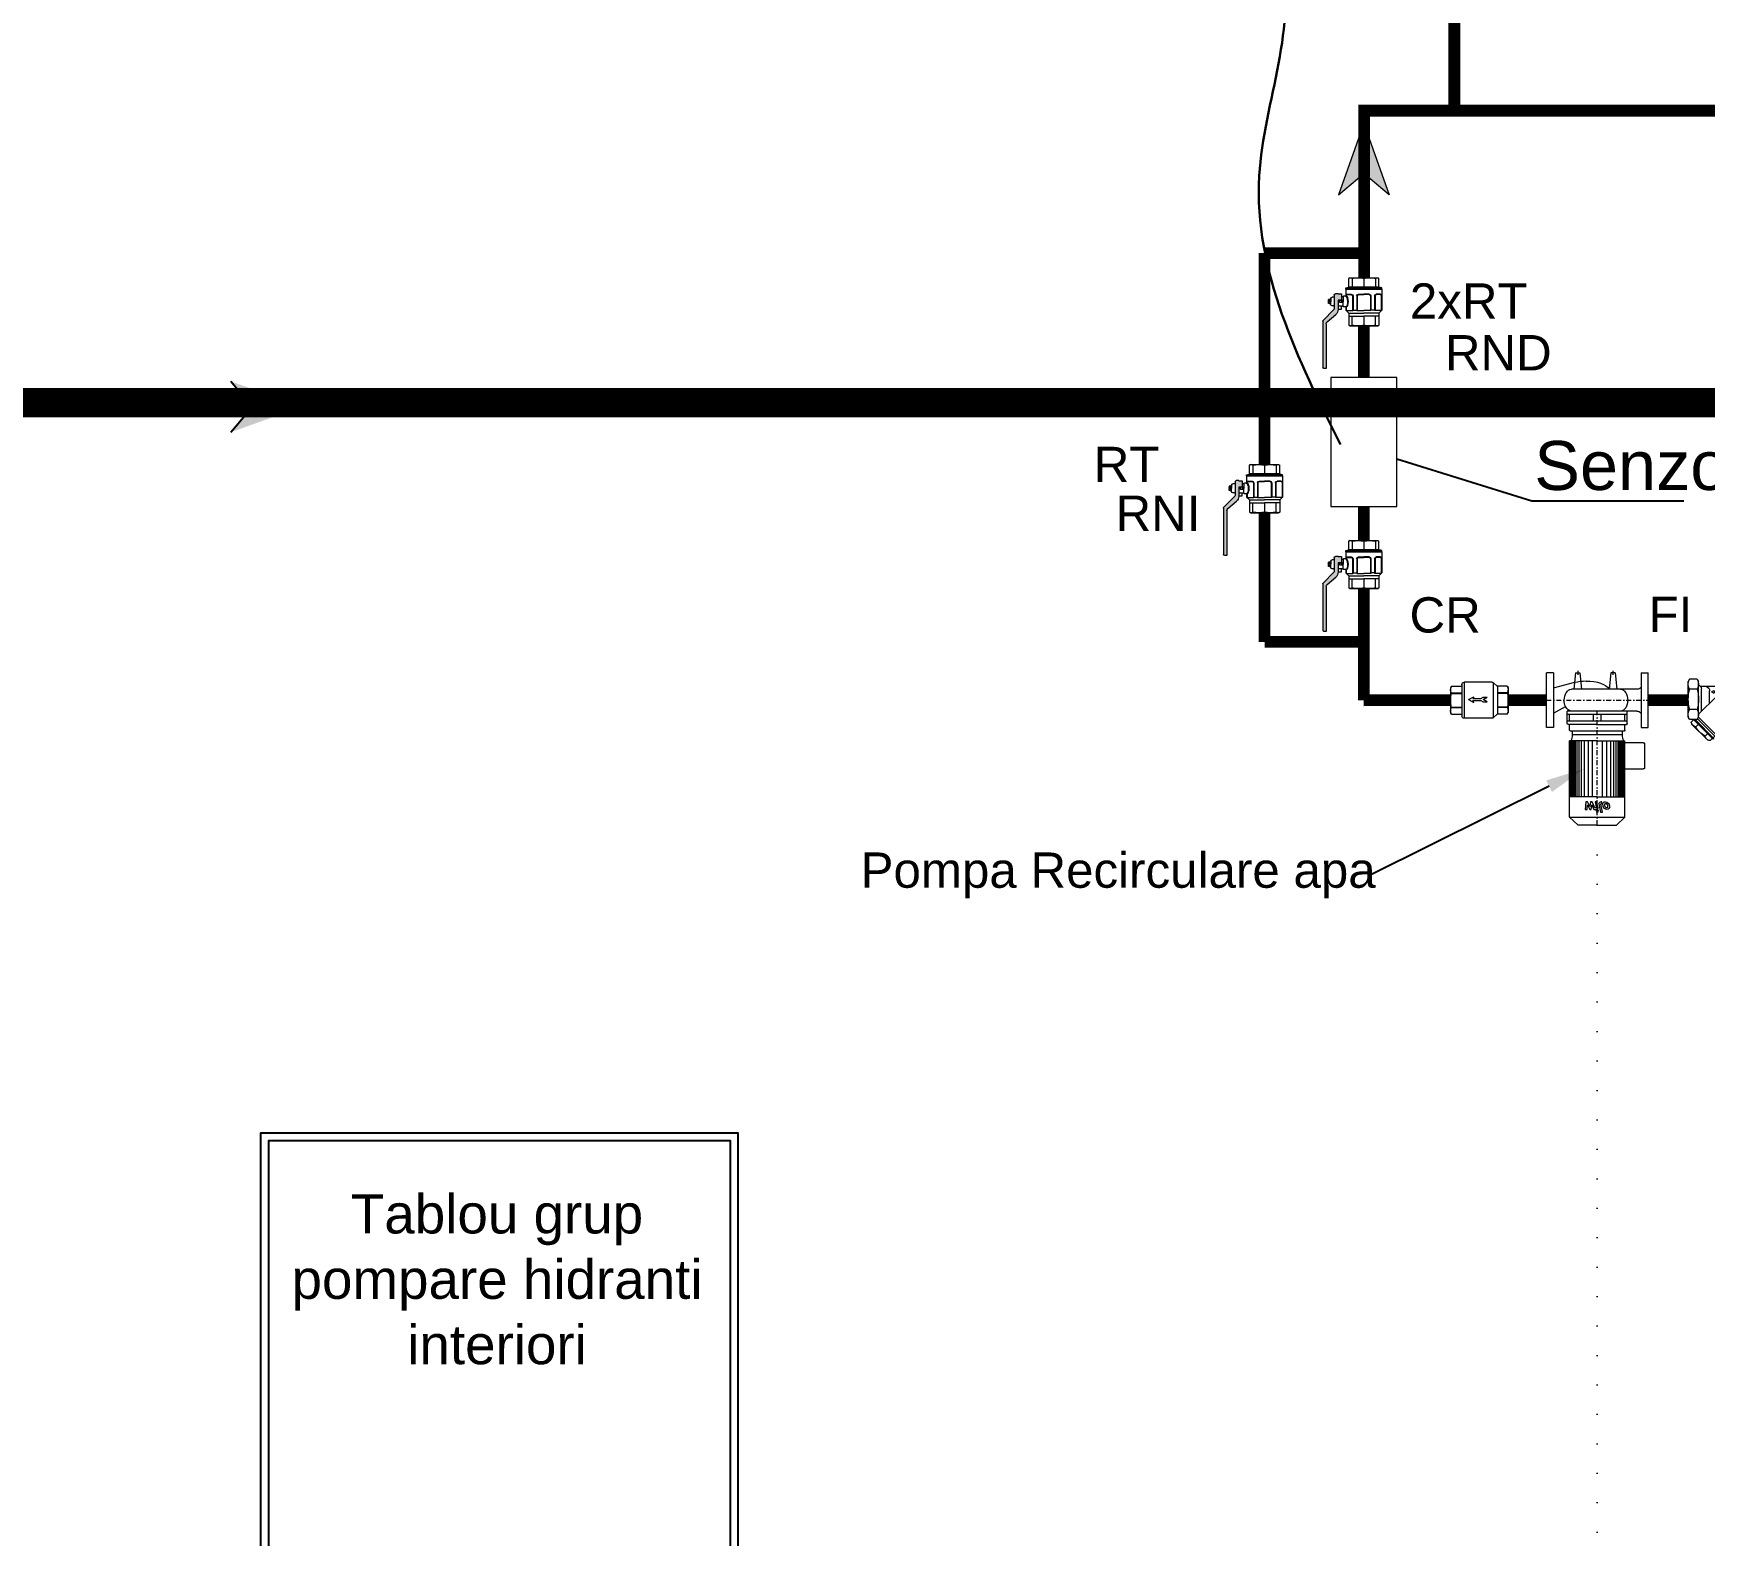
# Model space of a CAD drawing. Extents: x -6531732 to 89637, y -8915 to 32458.
# Drawn here: x 15083 to 19345, y 19928 to 23759 of the extents above; entities that cross this region are included whole.
import ezdxf
from ezdxf import colors
from ezdxf.entities.mleader import LeaderData, LeaderLine
from ezdxf.math import Vec2, Vec3

# ---------------------------------------------------------------- set-up
doc = ezdxf.new("R2010")
doc.units = 0
for name, pattern in [('ACAD_ISO07W100', [3, 0, -3]), ('DASHDOT', [25.4, 12.7, -6.35, 0, -6.35]), ('DASHED', [0.75, 0.5, -0.25])]:
    doc.linetypes.add(name, pattern=pattern)
for name, color, linetype, lineweight in [('CP_AXIS', 251, 'DASHDOT', 5), ('CP_DETAL', 251, 'Continuous', 5), ('MC-SAN-ECHIPAMENTE', 7, 'Continuous', 0), ('S_TEXT', 7, 'Continuous', 15), ('SAN-MC-Circuit_Informatii', 83, 'ACAD_ISO07W100', 25), ('SAN-MC-COLD WATER', 5, 'Continuous', 30), ('SAN-MC-HIDRANT', 1, 'HE_LINE', 25), ('SAN-MC-RECIRCULARE BAZIN', 21, 'GW_LINE', 30), ('SAN-MC-VALVE', 7, 'Continuous', 5)]:
    doc.layers.add(name, color=color, linetype=linetype, lineweight=lineweight)
doc.layers.add('MC-SAN-VANE', color=7, linetype='Continuous')
doc.layers.add('SAN-MC-TEXT', color=7, linetype='Continuous')
doc.styles.get("Standard").update_dxf_attribs({"font": 'arial.ttf'})
doc.linetypes.add('GW_LINE', pattern='A,50,15,["GW",Standard,S=0.1,R=0,X=2.5,Y=-6],-30', length=95)
doc.linetypes.add('HE_LINE', pattern='A,300,-250,["HE",Standard,S=0.5,R=0,X=-100.5,Y=-30.5],-100', length=650)
doc.dimstyles.get("Standard").update_dxf_attribs({"dimtxt": 0.18, "dimasz": 0.18, "dimexe": 0.18, "dimexo": 0.0625, "dimgap": 0.09, "dimtad": 0, "dimtih": 1, "dimtoh": 1, "dimdec": 4, "dimzin": 0, "dimdsep": 46, "dimtxsty": 'Standard', "dimcen": 0.09, "dimadec": 0, "dimazin": 0, "dimtfac": 1, "dimtdec": 4, "dimtofl": 0, "dimtmove": 0, "dimatfit": 3, "dimfxl": 1, "dimtolj": 1, "dimtzin": 0, "dimarcsym": 0})

# ---------------------------------------------------------------- blocks, each defined once
blk = doc.blocks.new('A$C463663e7')
for p, q in [((-178.8, 319), (-200.6, 298.3)), ((-130, 319), (-178.8, 319)), ((-130, 319), (-81.2, 319)), ((-81.2, 319), (-59.4, 298.3)), ((-200.6, 298.3), (-200.6, 103.3)), ((-200.6, 298.3), (-130, 298.3)), ((-130, 298.3), (-59.4, 298.3)), ((-59.4, 298.3), (-59.4, 103.3)), ((-130, 246.2), (-200.6, 246.2)), ((-130, 246.2), (-59.4, 246.2)), ((-59.4, 175), (-13.1, 175)), ((-9, 173.3), (-9, 110.1)), ((-130, 103.3), (-200.6, 103.3)), ((-200.6, 103.3), (-197.8, 103.3)), ((-65.7, 88.5), (-194.3, 88.5)), ((-194.3, 78.6), (-194.3, 88.5)), ((-130, 103.3), (-59.4, 103.3)), ((-65.7, 88.5), (-65.7, 78.6)), ((-13.1, 108.4), (-59.4, 108.4)), ((-260, 70), (-260, -70)), ((-242, 70), (-260, 70)), ((-242, -70), (-242, 70)), ((-206.5, 59.5), (-206.5, 28)), ((-53.5, 53.2), (-206.5, 53.2)), ((-130, 61.6), (-204.3, 61.6)), ((-200.6, 76.5), (-200.6, 61.6)), ((-200.6, 53.2), (-200.6, 36.4)), ((-61.6, 78.6), (-198.4, 78.6)), ((-139.9, 53.2), (-139.9, 36.4)), ((-130, 61.6), (-55.7, 61.6)), ((-120.1, 53.2), (-120.1, 36.4)), ((-59.4, 76.5), (-59.4, 61.6)), ((-59.4, 53.2), (-59.4, 36.4)), ((-53.5, 59.5), (-53.5, 28)), ((-18, -70), (-18, 70)), ((-18, 70), (0, 70)), ((0, 70), (0, -70)), ((-242, 33.3), (-210.9, 16.2)), ((-53.5, 36.4), (-206.5, 36.4)), ((-53.5, 28), (-206.5, 28)), ((-29, 28), (-196.1, 28)), ((-242, -31.8), (-187.4, -45.6)), ((-29, -28), (-196.1, -28)), ((-185.7, -70), (-190, -28)), ((-174.3, -70), (-170, -28)), ((-95.7, -70), (-100, -28)), ((-84.3, -70), (-80, -28)), ((-242, -70), (-260, -70)), ((-185.7, -70), (-174.3, -70)), ((-84.3, -70), (-95.7, -70)), ((-18, -70), (0, -70))]:
    blk.add_line(p, q)
for centre, major_axis, ratio, start_param, end_param in [((-13.1, 173.3), (-4.09, 0), 0.418066, -3.141593, -1.570796), ((-216.6, 91.5), (22.5, 0), 0.950008, -0.136797, 0.588332), ((-43.4, 91.5), (22.5, 0), 0.950008, 2.553261, 3.278389), ((-13.1, 110.1), (-4.09, 0), 0.418066, 1.570796, 3.141593), ((-204.3, 59.5), (2.21, 0), 0.950008, 1.570796, 3.141593), ((-198.4, 76.5), (2.21, 0), 0.950008, 1.570796, 3.141593), ((-61.6, 76.5), (-2.21, 0), 0.950008, 3.141593, 4.712389), ((-55.7, 59.5), (-2.21, 0), 0.950008, 3.141593, 4.712389), ((-194.9, 0), (0, 28), 0.698727, 0.955714, 1.570796), ((-194.9, 0), (0, 28), 0.698727, 1.570796, 3.083819), ((-194.9, 0), (0, 28), 0.698727, 0.057774, 0.955714), ((-71.8, 0), (0, 28), 0.698727, 4.712389, 6.225411), ((-71.8, 0), (0, 28), 0.698727, 3.199367, 4.712389), ((-29, 35.3), (-11, 0), 0.668912, 1.570796, 3.141593), ((-158.5, -18.5), (-62.8, 0), 0.484716, 1.570796, 2.826003), ((-29, -33.3), (-11, 0), 0.484716, -3.141593, -1.570796), ((-159.1, -19.9), (-60.1, 0), 0.484716, 1.08023, 1.582429)]:
    blk.add_ellipse(centre, major_axis=major_axis, ratio=ratio, start_param=start_param, end_param=end_param)
at = {"layer": 'CP_AXIS'}
for p, q in [((-130, 319), (-130, 28)), ((-260, 0), (0, 0)), ((-180, -75), (-180, -65)), ((-90, -75), (-90, -65))]:
    blk.add_line(p, q, dxfattribs=at)
at = {"layer": 'CP_DETAL'}
for p, q in [((-161.1, 278.3), (-156.2, 278.3)), ((-159.1, 259.3), (-161.1, 278.3)), ((-155, 259.3), (-159.1, 259.3)), ((-156.2, 278.3), (-155.4, 266.5)), ((-155.4, 266.5), (-149.3, 278.3)), ((-148.7, 271.2), (-155, 259.3)), ((-149.3, 278.3), (-145.6, 278.3)), ((-147, 259.3), (-148.7, 271.2)), ((-142.9, 259.3), (-147, 259.3)), ((-145.6, 278.3), (-144, 266.5)), ((-144, 266.5), (-139.2, 278.3)), ((-136, 274.3), (-142.9, 259.3)), ((-139.2, 278.3), (-132.8, 278.3)), ((-134.9, 274.3), (-136, 274.3)), ((-135.8, 259.3), (-133.3, 272.3)), ((-131, 259.3), (-135.8, 259.3)), ((-128.4, 273), (-131, 259.3)), ((-125.7, 264.6), (-121.7, 285.3)), ((-121.7, 285.3), (-117, 285.3)), ((-118.5, 259.3), (-121.3, 259.3)), ((-117, 285.3), (-120.9, 265.3)), ((-119.2, 263.3), (-117.7, 263.3)), ((-117.7, 263.3), (-118.5, 259.3)), ((-198.8, 103.3), (-198.8, 246.2)), ((-197.3, 103.3), (-197.3, 246.2)), ((-195, 103.3), (-195, 246.2)), ((-192.6, 103.3), (-192.6, 246.2)), ((-189.2, 103.3), (-189.2, 246.2)), ((-186.1, 103.3), (-186.1, 246.2)), ((-182.2, 103.3), (-182.2, 246.2)), ((-177.2, 103.3), (-177.2, 246.2)), ((-171.2, 103.3), (-171.2, 246.2)), ((-163.4, 103.3), (-163.4, 246.2)), ((-153.7, 103.3), (-153.7, 246.1)), ((-142.8, 103.3), (-142.8, 246.2)), ((-117.2, 103.3), (-117.2, 246.2)), ((-106.3, 103.3), (-106.3, 246.1)), ((-96.6, 103.3), (-96.6, 246.2)), ((-88.8, 103.3), (-88.8, 246.2)), ((-82.8, 103.3), (-82.8, 246.2)), ((-77.8, 103.3), (-77.8, 246.2)), ((-77.8, 103.3), (-77.8, 246.2)), ((-73.9, 103.3), (-73.9, 246.2)), ((-73.9, 103.3), (-73.9, 246.2)), ((-70.8, 103.3), (-70.8, 246.2)), ((-70.8, 103.3), (-70.8, 246.2)), ((-67.4, 103.3), (-67.4, 246.2)), ((-67.4, 179.3), (-67.4, 246.2)), ((-65, 103.3), (-65, 246.2)), ((-62.7, 103.3), (-62.7, 246.2)), ((-61.2, 103.3), (-61.2, 246.2))]:
    blk.add_line(p, q, dxfattribs=at)
blk.add_circle((-129.7, 282.8), 2.82, dxfattribs=at)
for centre, radius, start, end in [((-134.9, 272.6), 1.69, 349.1282, 90.0361), ((-132.8, 273.8), 4.51, 349.1463, 90.1097), ((-121.3, 263.8), 4.51, 169.0042, 270), ((-119.2, 265), 1.69, 169.0041, 270), ((-110, 264.9), 5.91, 173.443, 216.7902), ((-93.3, 264.2), 22.6, 168.3333, 176.5259), ((-98.9, 266.2), 16.7, 153.1115, 171.0742), ((-109.7, 265.4), 6.38, 219.1176, 274.2411), ((-106.1, 269.4), 8.87, 130.4936, 150.8647), ((-105.6, 269.1), 9.44, 89.3287, 131.1984), ((-94.6, 265.4), 16.4, 167.8511, 176.8316), ((-108.1, 265.9), 2.97, 173.0647, 215.6723), ((-85.3, 264), 25.8, 165.0104, 169.1866), ((-108.6, 265.7), 2.4, 220.254, 274.7357), ((-105.2, 269.6), 5.11, 132.3225, 168.5446), ((-109.2, 268.8), 9.69, 269.6738, 310.639), ((-106.4, 270.8), 3.49, 88.6944, 130.5967), ((-109.1, 271.7), 8.39, 274.1845, 282.2301), ((-108.3, 266.8), 3.5, 287.2372, 310.2783), ((-106.2, 271.1), 3.19, 69.364, 91.2833), ((-108.9, 267.4), 4.29, 311.1381, 334.8162), ((-105.1, 272), 6.55, 39.8625, 93.7877), ((-105.9, 272.1), 2.1, 38.8919, 68.6227), ((-118.1, 271.3), 14.3, 336.5302, 350.0633), ((-106.6, 271.7), 2.84, 358.4755, 35.933), ((-121.8, 272.2), 18.1, 349.3761, 358.4794), ((-109.1, 268.5), 9.43, 311.0023, 344.0583), ((-104.6, 272.7), 5.76, 357.2175, 36.9176), ((-126.8, 274.1), 28, 343.0634, 349.1605), ((-118, 272.9), 19.1, 347.7846, 358.7587)]:
    blk.add_arc(centre, radius, start, end, dxfattribs=at)
blk = doc.blocks.new('VANE')
at = {"layer": 'MC-SAN-VANE', "lineweight": 5}
h = blk.add_hatch(color=1, dxfattribs=at)
h.dxf.hatch_style = 1
h.paths.add_polyline_path([(104801.9, 148969.5), (104817.2, 148969.8), (104818.4, 148969.5), (104819.1, 148969.1), (104819.8, 148968.4), (104820, 148968.1), (104820.3, 148967.3), (104820.4, 148966.5), (104820.4, 148931.9), (104820.7, 148930.7), (104821.4, 148929.6), (104848.9, 148902.1), (104849.6, 148901.1), (104849.8, 148899.8), (104849.8, 148782.2), (104848.9, 148779.9), (104846.6, 148778.9), (104841.1, 148778.9), (104841.1, 148893.6), (104840.9, 148895.1), (104840.5, 148896.3), (104839.8, 148897.6), (104838.8, 148898.6), (104816.5, 148917.3), (104813.9, 148920), (104813, 148921.3), (104812.2, 148922.9), (104811.3, 148925.3), (104810.8, 148927.8), (104810.6, 148929.8), (104810.6, 148953.4), (104801.9, 148953.4)])
at = {"layer": 'MC-SAN-VANE', "linetype": 'Continuous', "lineweight": 5}
for p, q in [((104709.1, 149010.6), (104706.4, 149009)), ((104706.4, 148987.7), (104706.4, 149009)), ((104715.4, 149009), (104715.4, 148986.9)), ((104745, 149009), (104745, 148986.9)), ((104774.6, 149009), (104774.6, 148986.9)), ((104780.9, 149010.6), (104783.6, 149009)), ((104783.6, 148987.7), (104783.6, 149009)), ((104699.3, 148985), (104705.6, 148986.7)), ((104699.3, 148985), (104745, 148985)), ((104699.3, 148981.7), (104699.3, 148985)), ((104745, 148981.7), (104699.3, 148981.7)), ((104699.3, 148981.7), (104699.3, 148927.8)), ((104699.3, 148981.7), (104701.7, 148981.7)), ((104699.3, 148981.7), (104700, 148981.7)), ((104700.1, 148981.7), (104701.1, 148981.7)), ((104700.4, 148965.4), (104700.4, 148926.8)), ((104701.1, 148981.7), (104745, 148981.7)), ((104702.5, 148968.7), (104713.1, 148968.7)), ((104702.5, 148967.6), (104713.1, 148967.6)), ((104706.4, 148986.9), (104783.6, 148986.9)), ((104716.4, 148964.3), (104716.4, 148926.8)), ((104717.5, 148964.3), (104717.5, 148926.8)), ((104726.8, 148964.3), (104726.8, 148926.8)), ((104727.9, 148964.3), (104727.9, 148926.8)), ((104731.1, 148968.7), (104745, 148968.7)), ((104731.1, 148967.6), (104745, 148967.6)), ((104790.7, 148985), (104745, 148985)), ((104790.7, 148981.7), (104745, 148981.7)), ((104789, 148981.7), (104745, 148981.7)), ((104758.9, 148968.7), (104745, 148968.7)), ((104758.9, 148967.6), (104745, 148967.6)), ((104762.2, 148964.3), (104762.2, 148926.8)), ((104763.2, 148964.3), (104763.2, 148926.8)), ((104772.5, 148964.3), (104772.5, 148926.8)), ((104773.6, 148964.3), (104773.6, 148926.8)), ((104787.5, 148968.7), (104776.9, 148968.7)), ((104787.5, 148967.6), (104776.9, 148967.6)), ((104790.7, 148985), (104784.4, 148986.7)), ((104787.5, 148981.7), (104790.7, 148981.7)), ((104789.9, 148981.7), (104789, 148981.7)), ((104789.6, 148965.4), (104789.6, 148964.9)), ((104790.7, 148981.7), (104790, 148981.7)), ((104790.7, 148981.7), (104790.7, 148985)), ((104790.7, 148981.7), (104790.7, 148964.9)), ((104790.7, 148963.8), (104796.5, 148963.8)), ((104797.6, 148962.7), (104797.6, 148950.2)), ((104797.6, 148962.1), (104801.9, 148962.1)), ((104801.9, 148969.5), (104801.9, 148953.4)), ((104810.6, 148969.5), (104801.9, 148969.5)), ((104810.6, 148969.8), (104817.2, 148969.8)), ((104810.6, 148969.5), (104810.6, 148969.8)), ((104820.4, 148966.5), (104820.4, 148950.2)), ((104822.1, 148961.6), (104825.9, 148961.6)), ((104699.3, 148927.8), (104706.4, 148920.8)), ((104700.4, 148926.8), (104717.5, 148926.8)), ((104706.4, 148920.8), (104706.4, 148889.7)), ((104706.4, 148920.8), (104745, 148920.8)), ((104717.5, 148927.8), (104726.8, 148927.8)), ((104726.8, 148926.8), (104745, 148926.8)), ((104763.2, 148926.8), (104745, 148926.8)), ((104783.6, 148920.8), (104745, 148920.8)), ((104772.5, 148927.8), (104763.2, 148927.8)), ((104789.6, 148926.8), (104772.5, 148926.8)), ((104790.7, 148927.8), (104783.6, 148920.8)), ((104783.6, 148920.8), (104783.6, 148889.7)), ((104789.6, 148935.5), (104789.6, 148926.8)), ((104790.7, 148936.6), (104796.5, 148936.6)), ((104790.7, 148935.5), (104790.7, 148927.8)), ((104797.6, 148937.6), (104797.6, 148950.2)), ((104797.6, 148938.2), (104810.6, 148938.2)), ((104798.4, 148952.9), (104805.5, 148952.9)), ((104798.4, 148952.9), (104798.4, 148947.4)), ((104798.4, 148947.4), (104805.5, 148947.4)), ((104801.8, 148952.3), (104801.8, 148948)), ((104801.9, 148953.4), (104810.6, 148953.4)), ((104801.9, 148930.8), (104801.9, 148938.2)), ((104810.6, 148930.8), (104801.9, 148930.8)), ((104806.1, 148948), (104806.1, 148952.3)), ((104810.6, 148953.4), (104810.6, 148929.8)), ((104838.8, 148898.6), (104816.5, 148917.3)), ((104820.4, 148950.2), (104820.4, 148931.9)), ((104821.4, 148929.6), (104848.9, 148902.1)), ((104822.1, 148938.7), (104825.9, 148938.7)), ((104829.2, 148958.3), (104829.2, 148950.2)), ((104829.2, 148957.1), (104829.4, 148957.3)), ((104829.2, 148956.3), (104829.4, 148957.1)), ((104829.2, 148957.1), (104829.4, 148957.1)), ((104829.2, 148957.1), (104829.4, 148957.1)), ((104829.4, 148957.1), (104829.2, 148957.1)), ((104829.2, 148954.7), (104829.4, 148956.3)), ((104829.4, 148956.3), (104829.2, 148956.3)), ((104829.2, 148952.6), (104829.4, 148954.7)), ((104829.4, 148954.7), (104829.2, 148954.7)), ((104829.2, 148950.2), (104829.4, 148952.6)), ((104829.4, 148952.6), (104829.2, 148952.6)), ((104829.4, 148950.2), (104829.2, 148950.2)), ((104829.2, 148942), (104829.2, 148950.2)), ((104829.2, 148947.7), (104829.4, 148950.2)), ((104829.2, 148945.6), (104829.4, 148947.7)), ((104829.4, 148947.7), (104829.2, 148947.7)), ((104829.2, 148944), (104829.4, 148945.6)), ((104829.4, 148945.6), (104829.2, 148945.6)), ((104829.2, 148943.3), (104829.4, 148944)), ((104829.4, 148944), (104829.2, 148944)), ((104829.2, 148943.1), (104829.4, 148943.3)), ((104829.4, 148943.3), (104829.2, 148943.3)), ((104829.2, 148943.1), (104830.9, 148943.1)), ((104829.4, 148957.3), (104830.9, 148957.3)), ((104830.9, 148957.3), (104830.9, 148950.2)), ((104831.3, 148955.6), (104830.9, 148957.3)), ((104830.9, 148950.2), (104834.7, 148950.2)), ((104830.9, 148943.1), (104830.9, 148950.2)), ((104831.3, 148944.7), (104830.9, 148943.1)), ((104831.3, 148955.6), (104835.1, 148955.6)), ((104831.3, 148944.7), (104835.1, 148944.7)), ((104835.1, 148955.6), (104835.1, 148950.2)), ((104835.1, 148944.7), (104835.1, 148950.2)), ((104706.4, 148913.1), (104745, 148913.1)), ((104709.1, 148888.1), (104706.4, 148889.7)), ((104780.9, 148888.1), (104709.1, 148888.1)), ((104715.4, 148889.7), (104715.4, 148913.1)), ((104745, 148913.1), (104745, 148889.7)), ((104783.6, 148913.1), (104745, 148913.1)), ((104774.6, 148889.7), (104774.6, 148913.1)), ((104780.9, 148888.1), (104783.6, 148889.7)), ((104841.1, 148893.6), (104841.1, 148778.9)), ((104849.8, 148899.8), (104849.8, 148782.2)), ((104841.1, 148779.3), (104841.4, 148778.9)), ((104841.1, 148778.9), (104846.6, 148778.9))]:
    blk.add_line(p, q, dxfattribs=at)
at = {"layer": 'MC-SAN-VANE', "lineweight": 5}
blk.add_line((104780.9, 149010.6), (104709.1, 149010.6), dxfattribs=at)
at = {"layer": 'MC-SAN-VANE', "linetype": 'Continuous', "lineweight": 5}
for centre, radius, start, end in [((104710.9, 149003.3), 7.33, 51.7703, 128.2297), ((104730.2, 148940.2), 70.4, 77.8706, 102.1294), ((104759.8, 148940.2), 70.4, 77.8706, 102.1294), ((104779.1, 149003.3), 7.33, 51.7703, 128.2297), ((104702.5, 148966.5), 2.18, 90, 180), ((104702.5, 148965.4), 2.18, 90, 180), ((104705.3, 148987.7), 1.09, 285.0002, 0), ((104713.1, 148964.3), 4.35, 0, 90), ((104713.1, 148964.3), 3.27, 0, 90), ((104731.1, 148964.3), 4.35, 90, 180), ((104731.1, 148964.3), 3.27, 90, 180), ((104758.9, 148964.3), 4.35, 0, 90), ((104758.9, 148964.3), 3.27, 0, 90), ((104776.9, 148964.3), 4.35, 90, 180), ((104776.9, 148964.3), 3.27, 90, 180), ((104784.7, 148987.7), 1.09, 180, 254.9998), ((104787.5, 148966.5), 2.18, 0, 90), ((104787.5, 148965.4), 2.18, 0, 90), ((104790.7, 148964.9), 1.09, 180, 270), ((104791.8, 148964.9), 1.09, 180, 270), ((104796.5, 148962.7), 1.09, 0, 90), ((104817.2, 148966.5), 3.27, 0, 90), ((104822.1, 148963.2), 1.63, 180, 270), ((104825.9, 148958.3), 3.27, 0, 90), ((104790.7, 148935.5), 1.09, 90, 180), ((104791.8, 148935.5), 1.09, 90, 180), ((104796.5, 148937.6), 1.09, 270, 0), ((104802.3, 148952.3), 0.544, 90, 180), ((104802.3, 148948), 0.544, 180, 270), ((104805.5, 148952.3), 0.544, 0, 90), ((104805.5, 148948), 0.544, 270, 0), ((104827, 148929.8), 16.3, 180, 230), ((104822.1, 148937.1), 1.63, 90, 180), ((104823.7, 148931.9), 3.27, 180, 224.9996), ((104825.9, 148942), 3.27, 270, 0), ((104819.3, 148953.7), 12.2, 343.0712, 16.9288), ((104819.3, 148946.6), 12.1, 342.983, 17.017), ((104825.2, 148952.9), 9.92, 344.0201, 15.9799), ((104825.2, 148947.4), 9.92, 344.0201, 15.9799), ((104710.9, 148895.3), 7.19, 230.9211, 309.0789), ((104730.2, 148956.9), 68.8, 257.5816, 282.4184), ((104759.8, 148956.9), 68.8, 257.5816, 282.4184), ((104779.1, 148895.3), 7.19, 230.9211, 309.0789), ((104834.6, 148893.6), 6.53, 0, 50.0001), ((104846.6, 148899.8), 3.27, 0, 44.9999), ((104846.6, 148782.2), 3.27, 270, 0)]:
    blk.add_arc(centre, radius, start, end, dxfattribs=at)
for centre, major_axis, ratio in [((104790, 148950.2), (0, -13.9), 0.355391), ((104791.3, 148950.2), (-0.5, -13.6), 0.343041)]:
    blk.add_ellipse(centre, major_axis=major_axis, ratio=ratio, start_param=3.141593, end_param=6.283185, dxfattribs=at)
blk = doc.blocks.new('VANE CLAPETA')
at = {"layer": 'MC-SAN-VANE', "linetype": 'Continuous', "lineweight": 5}
for p, q in [((104379.2, 148638.9), (104376.7, 148634.7)), ((104376.7, 148634.7), (104376.7, 148572)), ((104376.7, 148576.9), (104376.7, 148629.8)), ((104379.2, 148638.9), (104404.9, 148638.9)), ((104379.2, 148638.9), (104404.9, 148638.9)), ((104379.2, 148622.2), (104404.9, 148622.2)), ((104379.2, 148620.6), (104404.9, 148620.6)), ((104404.3, 148638.9), (104404.3, 148567.8)), ((104404.9, 148638.9), (104413.9, 148647.7)), ((104415.5, 148647.8), (104415.5, 148559.7)), ((104417.8, 148649.2), (104489.4, 148649.2)), ((104418, 148649.2), (104487.2, 148649.2)), ((104489.4, 148649.2), (104489.4, 148557.4)), ((104495.1, 148643.6), (104495.1, 148563.1)), ((104521.5, 148638.9), (104495.1, 148638.9)), ((104521.5, 148638.9), (104495.1, 148638.9)), ((104521.5, 148622.2), (104495.1, 148622.2)), ((104521.5, 148620.6), (104495.1, 148620.6)), ((104521.5, 148638.9), (104523.9, 148634.7)), ((104523.9, 148634.7), (104523.9, 148572)), ((104523.9, 148634.7), (104523.9, 148572)), ((104379.2, 148586), (104404.9, 148586)), ((104379.2, 148584.5), (104404.9, 148584.5)), ((104521.5, 148586), (104495.1, 148586)), ((104521.5, 148584.5), (104495.1, 148584.5)), ((104379.2, 148567.7), (104376.7, 148572)), ((104379.2, 148567.7), (104404.9, 148567.7)), ((104379.2, 148567.7), (104404.9, 148567.7)), ((104404.9, 148567.7), (104413.9, 148559)), ((104417.8, 148557.4), (104489.4, 148557.4)), ((104418, 148557.4), (104487.2, 148557.4)), ((104521.5, 148567.7), (104495.1, 148567.7)), ((104521.5, 148567.7), (104495.1, 148567.7)), ((104521.5, 148567.7), (104523.9, 148572))]:
    blk.add_line(p, q, dxfattribs=at)
at = {"layer": 'MC-SAN-VANE', "lineweight": 5}
for p, q in [((104440.7, 148605.1), (104430.6, 148610.9)), ((104441, 148610.9), (104430.6, 148610.9)), ((104430.6, 148599.3), (104440.7, 148605.1)), ((104441, 148599.3), (104430.6, 148599.3)), ((104446.2, 148607.9), (104441, 148610.9)), ((104446.2, 148602.3), (104441, 148599.3)), ((104467.3, 148607.9), (104446.2, 148607.9)), ((104467.3, 148602.3), (104446.2, 148602.3)), ((104464.3, 148612.4), (104467.3, 148607.9)), ((104477.7, 148605.1), (104464.3, 148612.4)), ((104477.7, 148605.1), (104464.3, 148597.8)), ((104464.3, 148597.8), (104467.3, 148602.3))]:
    blk.add_line(p, q, dxfattribs=at)
at = {"layer": 'MC-SAN-VANE', "linetype": 'Continuous', "lineweight": 5}
for centre, radius, start, end in [((104393.5, 148630.2), 16.8, 148.5878, 211.4122), ((104444.4, 148603.3), 67.7, 164.5036, 180), ((104417.8, 148643.6), 5.63, 90, 134.145), ((104489.4, 148643.6), 5.63, 0, 90), ((104507.1, 148630.2), 16.8, 328.5878, 31.4122), ((104456.2, 148603.3), 67.7, 0, 15.4964), ((104444.4, 148603.3), 67.7, 180, 195.4964), ((104393.5, 148576.5), 16.8, 148.5878, 211.4122), ((104456.2, 148603.3), 67.7, 344.5036, 0), ((104507.1, 148576.5), 16.8, 328.5878, 31.4122), ((104417.8, 148563.1), 5.63, 225.855, 270), ((104489.4, 148563.1), 5.63, 270, 0)]:
    blk.add_arc(centre, radius, start, end, dxfattribs=at)
blk = doc.blocks.new('filtru')
at = {"layer": 'SAN-MC-VALVE', "linetype": 'Continuous', "lineweight": 5}
for p, q in [((53982.5, 150235.5), (53977.4, 150226.7)), ((53977.4, 150097.7), (53977.4, 150226.7)), ((53977.4, 150208.9), (53978.5, 150208.9)), ((53982.5, 150235.5), (54009.7, 150235.5)), ((54009.7, 150235.5), (54014.8, 150226.7)), ((54014.8, 150097.7), (54014.8, 150226.7)), ((54023.1, 150208.9), (54128.1, 150208.9)), ((54141.1, 150235.5), (54136.1, 150226.7)), ((54136.1, 150097.7), (54136.1, 150226.7)), ((54136.1, 150215.3), (54136.1, 150215.3)), ((54136.1, 150208.9), (54137.2, 150208.9)), ((54141.1, 150235.5), (54168.3, 150235.5)), ((54168.3, 150235.5), (54173.4, 150226.7)), ((54172.3, 150208.9), (54173.4, 150208.9)), ((54173.4, 150097.7), (54173.4, 150226.7)), ((53956.7, 150206.2), (53955.7, 150205.2)), ((53955.7, 150205.2), (53955.7, 150113.1)), ((53956.7, 150206.2), (53956.7, 150112.1)), ((53956.7, 150206.2), (53977.4, 150206.2)), ((53982.5, 150199.5), (54009.7, 150199.5)), ((54024.7, 150154.1), (54024.7, 150202)), ((54046.7, 150180.6), (54046.7, 150193.3)), ((54095.4, 150148.5), (54095.4, 150193.3)), ((54125.7, 150118.1), (54125.7, 150200.6)), ((54141.1, 150199.5), (54168.3, 150199.5)), ((53956.7, 150112.1), (53955.7, 150113.1)), ((53956.7, 150112.1), (53977.4, 150112.1)), ((53982.5, 150088.9), (53977.4, 150097.7)), ((53982.5, 150124.9), (54009.7, 150124.9)), ((53982.5, 150088.9), (54009.7, 150088.9)), ((54009.7, 150088.9), (54014.8, 150097.7)), ((54141.1, 150088.9), (54136.1, 150097.7)), ((54141.1, 150124.9), (54168.3, 150124.9)), ((54141.1, 150088.9), (54168.3, 150088.9)), ((54161.7, 150080.7), (54153.5, 150088.8)), ((54168.3, 150088.9), (54173.4, 150097.7)), ((54076.4, 150028.5), (54082.3, 150021.7)), ((54102.2, 150013.4), (54161, 150072.2)), ((54112, 150028.4), (54102.6, 150037.9)), ((54145.9, 150062.4), (54136.5, 150071.8)), ((54162.5, 150077.7), (54161, 150072.2)), ((54093.7, 150012.7), (54085.6, 150020.9)), ((54096.7, 150011.9), (54102.2, 150013.4))]:
    blk.add_line(p, q, dxfattribs=at)
at = {"layer": 'SAN-MC-VALVE', "lineweight": 5}
for p, q in [((54062.6, 150189.6), (54055.4, 150193.8)), ((54065, 150193.8), (54055.4, 150193.8)), ((54055.4, 150185.5), (54062.6, 150189.6)), ((54065, 150185.5), (54055.4, 150185.5)), ((54068.7, 150191.7), (54065, 150193.8)), ((54068.7, 150187.6), (54065, 150185.5)), ((54080, 150191.7), (54068.7, 150191.7)), ((54080, 150187.6), (54068.7, 150187.6)), ((54080, 150194.8), (54080, 150191.7)), ((54089, 150189.6), (54080, 150194.8)), ((54089, 150189.6), (54080, 150184.4)), ((54080, 150184.4), (54080, 150187.6))]:
    blk.add_line(p, q, dxfattribs=at)
at = {"layer": 'SAN-MC-VALVE', "linetype": 'Continuous', "lineweight": 5}
for points in [[(54136.1, 150107.8), (54069.6, 150174.3)], [(54012, 150093.3), (54072, 150033.3)], [(54137.1, 150098.5), (54070.2, 150031.6), (54075.2, 150026.5), (54139.9, 150091.2)], [(54148.8, 150088.9), (54079.6, 150019.7), (54082.2, 150017.2), (54153.9, 150088.9)]]:
    blk.add_lwpolyline(points, dxfattribs=at)
for centre, radius, start, end in [((54012, 150217.5), 34.6, 148.58783, 211.41217), ((53980.2, 150217.5), 34.6, 328.58783, 31.41217), ((54009.1, 150202), 15.6, 0, 68.78184), ((54030.8, 150193.2), 15.9, 0.56311, 80.41956), ((54111.8, 150193), 16.4, 104.19505, 178.77217), ((54141.3, 150200.6), 15.6, 109.35107, 180), ((54170.7, 150217.5), 34.6, 148.58783, 211.41217), ((54138.8, 150217.5), 34.6, 328.58783, 31.41217), ((54116.9, 150162.2), 139.5, 164.50361, 195.49641), ((53875.3, 150162.2), 139.5, 344.50361, 15.49637), ((54109.5, 150106), 97.5, 130.11573, 166.331), ((54054.5, 150156.6), 23.3, 49.70832, 124.11115), ((54275.5, 150162.2), 139.5, 164.50361, 195.49641), ((54033.9, 150162.2), 139.5, 344.50361, 15.49637), ((54012, 150106.9), 34.6, 148.58783, 211.41217), ((53980.2, 150106.9), 34.6, 328.58783, 31.41217), ((54170.7, 150106.9), 34.6, 148.58783, 211.41217), ((54138.8, 150106.9), 34.6, 328.58783, 31.41217), ((54091.1, 150032.4), 21.3, 289.38425, 349.38425), ((54075.4, 150099), 79.5, 297.41205, 332.58796), ((54142, 150083.3), 21.3, 280.61575, 340.61575), ((54159.5, 150078.5), 3.11, 345, 45), ((54095.9, 150014.9), 3.11, 225, 285)]:
    blk.add_arc(centre, radius, start, end, dxfattribs=at)

msp = doc.modelspace()

# ---------------------------------------------------------------- hatches: boundary and pattern name
at = {"layer": 'SAN-MC-TEXT'}
h = msp.add_hatch(color=256, dxfattribs=at)
h.paths.add_polyline_path([(18540.5, 23347.3), (18475.6, 23401.6), (18475.6, 23528.7)])
h.paths.add_polyline_path([(18475.6, 23528.7), (18475.6, 23401.6), (18410.7, 23347.3)])
h = msp.add_hatch(color=256, dxfattribs=at)
h.paths.add_polyline_path([(15585.9, 22741.7), (15640.2, 22806.6), (15767.4, 22806.6)])
h.paths.add_polyline_path([(15767.4, 22806.6), (15640.2, 22806.6), (15585.9, 22871.5)])

# ---------------------------------------------------------------- linework, layer by layer
at = {"layer": 'MC-SAN-ECHIPAMENTE'}
for p, q in [((18475.6, 23528.7), (18410.7, 23347.3)), ((18475.6, 23528.7), (18540.5, 23347.3)), ((18410.7, 23347.3), (18475.6, 23401.6)), ((18540.5, 23347.3), (18475.6, 23401.6))]:
    msp.add_line(p, q, dxfattribs=at)
msp.add_lwpolyline([(18559.6, 22881.5), (18391.6, 22881.5), (18391.6, 22552.4), (18559.6, 22552.4)], close=True, dxfattribs=at)
at = {"layer": 'SAN-MC-Circuit_Informatii', "linetype": 'ACAD_ISO07W100', "lineweight": 0, "ltscale": 25}
msp.add_lwpolyline([(19071.1, 21739.3), (19071.1, 18290.2), (16579.3, 18290.2), (16579.3, 19490.1)], dxfattribs=at)
at = {"layer": 'SAN-MC-Circuit_Informatii', "linetype": 'Continuous', "lineweight": 30, "ltscale": 10}
msp.add_spline([(16043, 26115.3), (17302.1, 25939.8), (17859.8, 25027.2), (17708.9, 24697.3), (18257.6, 23953.4), (18208.9, 23395.3), (18266.9, 23042.8), (18416.4, 22710)], degree=3, dxfattribs=at)
at = {"layer": 'SAN-MC-COLD WATER', "const_width": 30}
msp.add_lwpolyline([(18706.4, 26896), (18706.4, 23561.8)], dxfattribs=at)
at = {"layer": 'SAN-MC-HIDRANT', "color": 6, "linetype": 'DASHED', "ltscale": 500, "const_width": 75}
msp.add_lwpolyline([(25109.4, 22583.8), (25109.4, 22767.3, 0.414214), (25059.4, 22817.3), (14040.2, 22817.3)], format="xyb", dxfattribs=at)
at = {"layer": 'SAN-MC-RECIRCULARE BAZIN', "ltscale": 8, "const_width": 30}
for points in [[(18476.3, 23133.9), (18476.3, 23561.8), (26203.8, 23561.8), (26203.8, 22584.6)], [(18222.5, 22658.9), (18222.5, 23198.4)], [(18475.6, 23198.4), (18222.5, 23198.4)], [(18475.6, 22881.5), (18475.6, 23013)], [(18222.5, 22207), (18222.5, 22536.5)], [(18475.6, 22465.5), (18475.6, 22552.4)], [(18475.6, 22058.1), (18475.6, 22343)], [(18475.6, 22207), (18222.5, 22207)], [(18696.7, 22058.2), (18475.6, 22058.1)], [(18941.1, 22058.3), (18843.9, 22058.2)], [(19303, 22058.3), (19201.1, 22058.3)]]:
    msp.add_lwpolyline(points, dxfattribs=at)
at = {"layer": 'SAN-MC-TEXT'}
for p in [(15585.9, 22871.5), (15585.9, 22741.7)]:
    msp.add_line(p, (15640.2, 22806.6), dxfattribs=at)
for points in [[(16880.1, 19490.1), (16880.1, 20954.3), (15661.8, 20954.3), (15661.8, 19490.1)], [(16860.1, 19510.1), (16860.1, 20934.3), (15681.8, 20934.3), (15681.8, 19510.1)]]:
    msp.add_lwpolyline(points, close=True, dxfattribs=at)

# ---------------------------------------------------------------- block references
at = {"layer": 'MC-SAN-ECHIPAMENTE', "xscale": -1, "rotation": 180}
msp.add_blockref('A$C463663e7', (19201.1, 22058.3), dxfattribs=at)
at = {"layer": 'MC-SAN-VANE', "xscale": -1}
for name, p in [('VANE', (123220.6, -125875.1)), ('VANE', (122967.5, -126351.6)), ('VANE', (123220.6, -126545.1)), ('VANE CLAPETA', (123220.6, -126545.1))]:
    msp.add_blockref(name, p, dxfattribs=at)
at = {"layer": 'SAN-MC-VALVE', "xscale": -0.7, "yscale": 0.7, "zscale": 0.7}
msp.add_blockref('filtru', (57224.4, -83053.1), dxfattribs=at)

# ---------------------------------------------------------------- texts
at = {"layer": 'S_TEXT', "insert": (19351.9, 22656), "char_height": 125, "width": 1993.796, "attachment_point": 5}
msp.add_mtext('Senzor clor', dxfattribs=at)
at = {"layer": 'SAN-MC-TEXT', "attachment_point": 1}
for s, insert, char_height, width in [('\\A1;2xRT', (18593, 23121.3), 90, 754.71), ('\\A1;RND', (18682.4, 22989.4), 90, 754.71), ('\\A1;RT', (17786.9, 22704.5), 90, 754.71), ('\\A1;RNI', (17842.4, 22580.2), 90, 754.71), ('\\A1;CR', (18592.2, 22320.8), 90, 754.71), ('\\A1;FI', (19201.8, 22322.2), 90, 754.71), ('\\A1;\\pxqc;Tablou grup pompare hidranti interiori', (15667.2, 20798.4), 100, 1195.555)]:
    msp.add_mtext(s, dxfattribs=dict(at, insert=insert, char_height=char_height, width=width))

# ---------------------------------------------------------------- leaders
at = {"layer": 'MC-SAN-VANE'}
ml = msp.add_multileader_mtext('Standard', dxfattribs=at)
ml.set_content('Pompa Recirculare apa', color=256)
ml.set_leader_properties()
ml.build(insert=Vec2(0, 0))
ml.multileader.update_dxf_attribs({"dogleg_length": 0.36, "arrow_head_size": 100})
ctx = ml.context
ctx.base_point, ctx.char_height, ctx.arrow_head_size, ctx.landing_gap_size, ctx.plane_origin = Vec3(17192.1, 21612.5), 90, 100, 0.09, Vec3(17284.2, 21313.9)
notes = []
notes.append((ctx, [(1, (1, 1, 0), (18491.4, 21612.5), (-1, 0), 0.36, [(0, [(19037.7, 21883.5)], 0, [])])]))
ctx.mtext.insert, ctx.mtext.width, ctx.mtext.defined_height, ctx.mtext.flow_direction = Vec3(17192.2, 21670), 2088.408, 285.3, 5
at = {"layer": 'SAN-MC-VALVE'}
msp.add_leader([(18559.5, 22673.5), (18903.8, 22566.7), (19291.4, 22566.7)], dimstyle='Standard', override={"dimgap": 0.09, "dimtad": 0}, dxfattribs=at)
for ctx, leaders in notes:
    for number, flags, end, landing, length, lines in leaders:
        leader = LeaderData()
        leader.index, (leader.has_last_leader_line, leader.has_dogleg_vector, leader.attachment_direction) = number, flags
        leader.last_leader_point, leader.dogleg_vector, leader.dogleg_length = Vec3(end), Vec3(landing), length
        for number, points, colour, breaks in lines:
            line = LeaderLine()
            line.index, line.vertices, line.color, line.breaks = number, Vec3.list(points), colors.encode_raw_color(colour), breaks
            leader.lines.append(line)
        ctx.leaders.append(leader)

doc.saveas('drawing.dxf')
